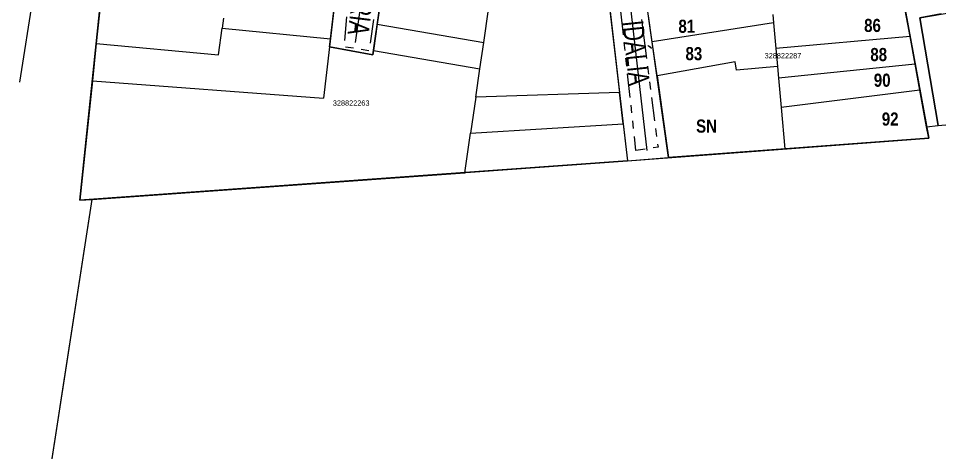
# Model space of a CAD drawing. Extents: x 205316 to 208372, y 4848714 to 4853250.
# Drawn here: x 205568 to 205743.5, y 4852332 to 4852414.8 of the extents above; entities that cross this region are included whole.
import ezdxf
from ezdxf.enums import TextEntityAlignment as Align

# ---------------------------------------------------------------- set-up
doc = ezdxf.new("R2010")
doc.units = 0
doc.header["$LTSCALE"] = 1.5
doc.header["$MEASUREMENT"] = 0
doc.linetypes.add('TRACO_25', pattern=[8, 3, -1, 1, -1, 1, -1])
for name, color, linetype in [('CD-MALHA-LOTES', 40, 'CONTINUOUS'), ('CD_TXT_QUADRA', 7, 'CONTINUOUS'), ('HD-VALAS-DRENOS', 170, 'CONTINUOUS'), ('RU-QUADRAS', 6, 'CONTINUOUS'), ('SV-EIXO-RUA-N-PAV', 6, 'CONTINUOUS'), ('SV-RUA-NAO-PAV-S-GUIA-C-GUIA', 7, 'CONTINUOUS'), ('SV-TXT-RUA-N-PAV-S-GUIA-C-GUIA', 7, 'CONTINUOUS'), ('Th_NmrPort', 7, 'CONTINUOUS')]:
    doc.layers.add(name, color=color, linetype=linetype)
doc.styles.add('ARIAL', font='arial.ttf')
doc.styles.add('ROMANS', font='arial.ttf', dxfattribs={"height": 0.2})
doc.styles.get("Standard").update_dxf_attribs({"font": 'swisscbo.ttf'})

msp = doc.modelspace()

# ---------------------------------------------------------------- linework, layer by layer
at = {"layer": 'CD-MALHA-LOTES', "linetype": 'Continuous'}
for p, q in [((205637.32, 4852420.07), (205636.39, 4852413.66)), ((205583.71, 4852418.18), (205582.85, 4852409.99)), ((205627.5, 4852410.88), (205628.25, 4852417.32)), ((205656.68, 4852410.17), (205657.61, 4852416.5)), ((205737.92, 4852411.31), (205736.81, 4852417.35)), ((205607.08, 4852414.83), (205606.82, 4852412.95)), ((205680.75, 4852416.09), (205682.55, 4852400.67)), ((205688.77, 4852410.29), (205688.09, 4852415.26)), ((205711.77, 4852415.52), (205711.89, 4852413.93)), ((205606.13, 4852407.82), (205606.82, 4852412.95)), ((205606.82, 4852412.95), (205627.5, 4852410.88)), ((205636.39, 4852413.66), (205635.67, 4852408.67)), ((205636.39, 4852413.66), (205656.68, 4852410.17)), ((205711.89, 4852413.93), (205688.77, 4852410.29)), ((205711.89, 4852413.93), (205712.35, 4852409.07)), ((205737.92, 4852411.31), (205712.35, 4852409.07)), ((205738.89, 4852406.03), (205737.92, 4852411.31)), ((205582.85, 4852409.99), (205582.1, 4852402.9)), ((205582.85, 4852409.99), (205606.13, 4852407.82)), ((205627.32, 4852409.36), (205626.18, 4852399.58)), ((205627.32, 4852409.36), (205627.5, 4852410.88)), ((205655.95, 4852405.14), (205656.68, 4852410.17)), ((205689.71, 4852403.81), (205688.77, 4852410.29)), ((205635.67, 4852408.67), (205655.95, 4852405.14)), ((205712.35, 4852409.07), (205712.66, 4852405.61)), ((205704.57, 4852406.52), (205689.71, 4852403.81)), ((205704.86, 4852404.91), (205704.57, 4852406.52)), ((205738.89, 4852406.03), (205712.87, 4852403.37)), ((205739.81, 4852401.07), (205738.89, 4852406.03)), ((205655.17, 4852399.79), (205655.95, 4852405.14)), ((205712.66, 4852405.61), (205704.86, 4852404.91)), ((205712.66, 4852405.61), (205712.87, 4852403.37)), ((205582.1, 4852402.9), (205626.18, 4852399.58)), ((205689.71, 4852403.81), (205691.91, 4852388.29)), ((205712.87, 4852403.37), (205713.37, 4852397.8)), ((205682.55, 4852400.67), (205655.17, 4852399.79)), ((205683.25, 4852394.67), (205682.55, 4852400.67)), ((205739.81, 4852401.07), (205713.37, 4852397.8)), ((205741.08, 4852394.12), (205739.81, 4852401.07)), ((205655.17, 4852399.79), (205654.16, 4852392.91)), ((205713.37, 4852397.8), (205714.08, 4852389.93)), ((205654.16, 4852392.91), (205683.25, 4852394.67)), ((205683.25, 4852394.67), (205684.08, 4852387.6)), ((205741.08, 4852394.12), (205743.27, 4852394.36)), ((205741.48, 4852391.97), (205741.08, 4852394.12)), ((205743.27, 4852394.36), (205747.61, 4852394.77)), ((205653.06, 4852385.37), (205654.16, 4852392.91)), ((205714.08, 4852389.93), (205741.48, 4852391.97)), ((205684.08, 4852387.6), (205691.91, 4852388.29)), ((205684.08, 4852387.6), (205653.06, 4852385.37)), ((205582.06, 4852380.28), (205653.06, 4852385.37)), ((205562.26, 4852251.46), (205582.06, 4852380.28))]:
    msp.add_line(p, q, dxfattribs=at)
at = {"layer": 'CD-MALHA-LOTES', "linetype": 'Continuous', "flags": 128}
for points in [[(205743.82, 4852415.62), (205739.77, 4852414.9), (205743.27, 4852394.36)], [(205635.67, 4852408.67), (205635.55, 4852407.82), (205627.32, 4852409.36)], [(205582.1, 4852402.9), (205579.71, 4852380.11), (205582.06, 4852380.28)], [(205691.91, 4852388.29), (205699.07, 4852388.82), (205714.08, 4852389.93)]]:
    msp.add_lwpolyline(points, dxfattribs=at)
at = {"layer": 'HD-VALAS-DRENOS', "flags": 128}
msp.add_lwpolyline([(205570.8, 4852419.23), (205568.25, 4852402.65)], dxfattribs=at)
at = {"layer": 'RU-QUADRAS', "linetype": 'Continuous'}
msp.add_lwpolyline([(205521.71, 4851985.15, -0.000702), (205582.06, 4852380.28), (205684.08, 4852387.6), (205741.48, 4852391.97), (205741.08, 4852394.14), (205743.27, 4852394.36), (205739.77, 4852414.9), (205817.86, 4852428.38), (205823.56, 4852402.52), (205945.87, 4852414.14, 0.004359), (205995.68, 4852419.69), (206128.01, 4852432.66), (206129.09, 4852427.89, -0.004589), (206178.05, 4852437.73), (206238.8, 4852443.98), (206360.38, 4852455.44)], format="xyb", dxfattribs=at)
for points in [[(205572.77, 4852426.73), (205574.46, 4852440.77), (205583.15, 4852439.17), (205584.2, 4852446.2), (205630.68, 4852438.15), (205627.32, 4852409.36), (205635.55, 4852407.82), (205638.17, 4852425.98), (205639.91, 4852425.65), (205642.29, 4852435.9), (205678.46, 4852429.35), (205678.97, 4852422.89), (205679.96, 4852422.8), (205684.08, 4852387.6), (205579.71, 4852380.11), (205584.38, 4852424.61)], [(205686.57, 4852426.02), (205688.9, 4852428.22), (205710.63, 4852428.1), (205734.61, 4852429.33), (205741.48, 4852391.97), (205691.91, 4852388.29)]]:
    msp.add_lwpolyline(points, close=True, dxfattribs=at)
at = {"layer": 'SV-EIXO-RUA-N-PAV', "flags": 128}
for points in [[(205675.76, 4852559.77), (205676.67, 4852548.22), (205677.5, 4852537.39), (205681.07, 4852504.83), (205681.67, 4852499.33), (205683.34, 4852436.83), (205683.44, 4852432.79), (205683.62, 4852425.72), (205687.78, 4852389.61)], [(205632.23, 4852410.16), (205636.11, 4852437.11), (205636.23, 4852441.14), (205636.39, 4852447.11), (205644.48, 4852507.17)]]:
    msp.add_lwpolyline(points, dxfattribs=at)
at = {"layer": 'SV-RUA-NAO-PAV-S-GUIA-C-GUIA', "linetype": 'TRACO_25', "flags": 128}
msp.add_lwpolyline([(205737.5, 4852425.86), (205736.94, 4852430.11), (205735.68, 4852430.78), (205710.75, 4852429.49), (205689.23, 4852429.43), (205686.67, 4852428.03), (205685.32, 4852425.63), (205689.89, 4852390.24), (205685.68, 4852389.6), (205681.45, 4852428.88), (205679.83, 4852430.38), (205640.17, 4852437.71), (205638.8, 4852436.84), (205634.83, 4852408.62), (205630.1, 4852409.36), (205632.71, 4852438.33), (205631.34, 4852439.45), (205600.4, 4852444.29), (205575.64, 4852448.47)], dxfattribs=at)

# ---------------------------------------------------------------- texts
at = {"layer": 'CD_TXT_QUADRA', "color": 7, "linetype": 'Continuous', "style": 'ROMANS'}
for s, p in [('328822287', (205713.7, 4852407.66)), ('328822263', (205631.42, 4852398.64))]:
    msp.add_text(s, height=1, dxfattribs=at).set_placement(p, align=Align.MIDDLE)
at = {"layer": 'SV-TXT-RUA-N-PAV-S-GUIA-C-GUIA', "style": 'ARIAL', "width": 0.7}
for s, rotation, p in [('DA                                        ALEGRIA', 263, (205638.77, 4852477.21)), ('IDÁLIA', 276, (205683.08, 4852414.17))]:
    msp.add_text(s, height=4, rotation=rotation, dxfattribs=at).set_placement(p)
at = {"layer": 'Th_NmrPort', "color": 1}
for s, p in [('81', (205693.78, 4852413.28)), ('86', (205729.17, 4852413.44)), ('83', (205695.13, 4852408.06)), ('88', (205730.35, 4852407.89)), ('90', (205731.02, 4852403)), ('SN', (205697.15, 4852394.25)), ('92', (205732.54, 4852395.59))]:
    msp.add_text(s, height=2.5, dxfattribs=at).set_placement(p, align=Align.MIDDLE_LEFT)

doc.saveas('drawing.dxf')
